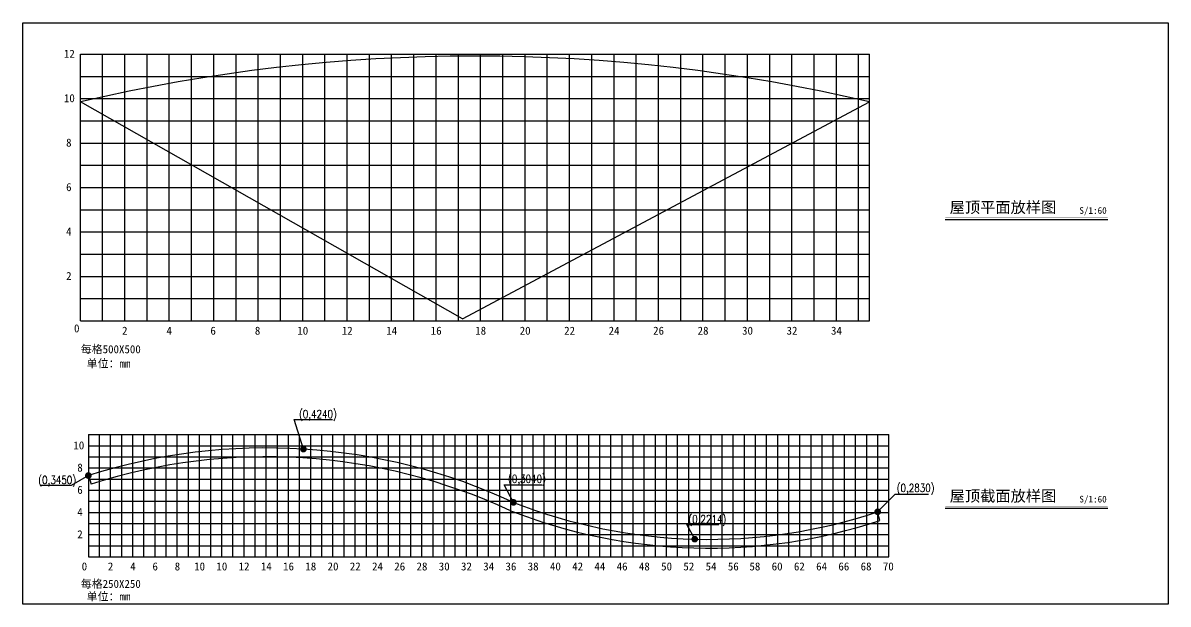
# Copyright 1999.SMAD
# Model space of a CAD drawing. Extents: x 772793 to 837193, y -2580156 to -2515127.
# Drawn here: x 807540 to 833290, y -2556660 to -2543584 of the extents above; entities that cross this region are included whole.
import ezdxf
from ezdxf.enums import TextEntityAlignment as Align

# ---------------------------------------------------------------- set-up
doc = ezdxf.new("R2010")
doc.units = 0
doc.header["$LTSCALE"] = 500
doc.header["$MEASUREMENT"] = 0
for name, color, linetype in [('5', 5, 'CONTINUOUS'), ('DDD', 4, 'CONTINUOUS'), ('DOOR', 2, 'CONTINUOUS'), ('JZ', 7, 'CONTINUOUS'), ('PUB_DIM', 3, 'CONTINUOUS'), ('PUB_TITLE', 4, 'CONTINUOUS'), ('标注', 6, 'CONTINUOUS')]:
    doc.layers.add(name, color=color, linetype=linetype)
doc.styles.add('DIM_FONT', font='txt.shx', dxfattribs={"width": 0.8, "bigfont": 'hztxt.shx'})
doc.styles.add('H1', font='simsun.ttf')

msp = doc.modelspace()

# ---------------------------------------------------------------- linework, layer by layer
at = {"layer": '5', "linetype": 'BYBLOCK'}
for p, q in [((808831.9, -2550288.2), (808831.9, -2544288.2)), ((808831.9, -2544288.2), (826578.6, -2544288.2)), ((809331.9, -2550288.2), (809331.9, -2544288.2)), ((809831.9, -2550288.2), (809831.9, -2544288.2)), ((810331.9, -2550288.2), (810331.9, -2544288.2)), ((810831.9, -2550288.2), (810831.9, -2544288.2)), ((811331.9, -2550288.2), (811331.9, -2544288.2)), ((811831.9, -2550288.2), (811831.9, -2544288.2)), ((812331.9, -2550288.2), (812331.9, -2544288.2)), ((812831.9, -2550288.2), (812831.9, -2544288.2)), ((813331.9, -2550288.2), (813331.9, -2544288.2)), ((813831.9, -2550288.2), (813831.9, -2544288.2)), ((814331.9, -2550288.2), (814331.9, -2544288.2)), ((814831.9, -2550288.2), (814831.9, -2544288.2)), ((815331.9, -2550288.2), (815331.9, -2544288.2)), ((815831.9, -2550288.2), (815831.9, -2544288.2)), ((816331.9, -2550288.2), (816331.9, -2544288.2)), ((816831.9, -2550288.2), (816831.9, -2544288.2)), ((817331.9, -2550288.2), (817331.9, -2544288.2)), ((817831.9, -2550288.2), (817831.9, -2544288.2)), ((818331.9, -2550288.2), (818331.9, -2544288.2)), ((818831.9, -2550288.2), (818831.9, -2544288.2)), ((819331.9, -2550288.2), (819331.9, -2544288.2)), ((819831.9, -2550288.2), (819831.9, -2544288.2)), ((820331.9, -2550288.2), (820331.9, -2544288.2)), ((820831.9, -2550288.2), (820831.9, -2544288.2)), ((821331.9, -2550288.2), (821331.9, -2544288.2)), ((821831.9, -2550288.2), (821831.9, -2544288.2)), ((822331.9, -2550288.2), (822331.9, -2544288.2)), ((822831.9, -2550288.2), (822831.9, -2544288.2)), ((823331.9, -2550288.2), (823331.9, -2544288.2)), ((823831.9, -2550288.2), (823831.9, -2544288.2)), ((824331.9, -2550288.2), (824331.9, -2544288.2)), ((824831.9, -2550288.2), (824831.9, -2544288.2)), ((825331.9, -2550288.2), (825331.9, -2544288.2)), ((825831.9, -2550288.2), (825831.9, -2544288.2)), ((826331.9, -2550288.2), (826331.9, -2544288.2)), ((826578.6, -2550288.2), (826578.6, -2544288.2)), ((808831.9, -2544788.2), (826578.6, -2544788.2)), ((808831.9, -2545288.2), (826578.6, -2545288.2)), ((808831.9, -2545788.2), (826578.6, -2545788.2)), ((808831.9, -2546288.2), (826578.6, -2546288.2)), ((808831.9, -2546788.2), (826578.6, -2546788.2)), ((808831.9, -2547288.2), (826578.6, -2547288.2)), ((808831.9, -2547788.2), (826578.6, -2547788.2)), ((808831.9, -2548288.2), (826578.6, -2548288.2)), ((808831.9, -2548788.2), (826578.6, -2548788.2)), ((808831.9, -2549288.2), (826578.6, -2549288.2)), ((808831.9, -2549788.2), (826578.6, -2549788.2)), ((808831.9, -2550288.2), (826578.6, -2550288.2)), ((809012.4, -2552846.4), (827012.4, -2552846.4)), ((809012.4, -2552846.4), (809012.4, -2555596.4)), ((809262.4, -2555596.4), (809262.4, -2552846.4)), ((809512.4, -2555596.4), (809512.4, -2552846.4)), ((809762.4, -2555596.4), (809762.4, -2552846.4)), ((810012.4, -2555596.4), (810012.4, -2552846.4)), ((810262.4, -2555596.4), (810262.4, -2552846.4)), ((810512.4, -2555596.4), (810512.4, -2552846.4)), ((810762.4, -2555596.4), (810762.4, -2552846.4)), ((811012.4, -2555596.4), (811012.4, -2552846.4)), ((811262.4, -2555596.4), (811262.4, -2552846.4)), ((811512.4, -2555596.4), (811512.4, -2552846.4)), ((811762.4, -2555596.4), (811762.4, -2552846.4)), ((812012.4, -2555596.4), (812012.4, -2552846.4)), ((812262.4, -2555596.4), (812262.4, -2552846.4)), ((812512.4, -2555596.4), (812512.4, -2552846.4)), ((812762.4, -2555596.4), (812762.4, -2552846.4)), ((813012.4, -2555596.4), (813012.4, -2552846.4)), ((813262.4, -2555596.4), (813262.4, -2552846.4)), ((813512.4, -2555596.4), (813512.4, -2552846.4)), ((813762.4, -2555596.4), (813762.4, -2552846.4)), ((814012.4, -2555596.4), (814012.4, -2552846.4)), ((814262.4, -2555596.4), (814262.4, -2552846.4)), ((814512.4, -2555596.4), (814512.4, -2552846.4)), ((814762.4, -2555596.4), (814762.4, -2552846.4)), ((815012.4, -2555596.4), (815012.4, -2552846.4)), ((815262.4, -2555596.4), (815262.4, -2552846.4)), ((815512.4, -2555596.4), (815512.4, -2552846.4)), ((815762.4, -2555596.4), (815762.4, -2552846.4)), ((816012.4, -2555596.4), (816012.4, -2552846.4)), ((816262.4, -2555596.4), (816262.4, -2552846.4)), ((816512.4, -2555596.4), (816512.4, -2552846.4)), ((816762.4, -2555596.4), (816762.4, -2552846.4)), ((817012.4, -2555596.4), (817012.4, -2552846.4)), ((817262.4, -2555596.4), (817262.4, -2552846.4)), ((817512.4, -2555596.4), (817512.4, -2552846.4)), ((817762.4, -2555596.4), (817762.4, -2552846.4)), ((818012.4, -2555596.4), (818012.4, -2552846.4)), ((818262.4, -2555596.4), (818262.4, -2552846.4)), ((818512.4, -2555596.4), (818512.4, -2552846.4)), ((818762.4, -2555596.4), (818762.4, -2552846.4)), ((819012.4, -2555596.4), (819012.4, -2552846.4)), ((819262.4, -2555596.4), (819262.4, -2552846.4)), ((819512.4, -2555596.4), (819512.4, -2552846.4)), ((819762.4, -2555596.4), (819762.4, -2552846.4)), ((820012.4, -2555596.4), (820012.4, -2552846.4)), ((820262.4, -2555596.4), (820262.4, -2552846.4)), ((820512.4, -2555596.4), (820512.4, -2552846.4)), ((820762.4, -2555596.4), (820762.4, -2552846.4)), ((821012.4, -2555596.4), (821012.4, -2552846.4)), ((821262.4, -2555596.4), (821262.4, -2552846.4)), ((821512.4, -2555596.4), (821512.4, -2552846.4)), ((821762.4, -2555596.4), (821762.4, -2552846.4)), ((822012.4, -2555596.4), (822012.4, -2552846.4)), ((822262.4, -2555596.4), (822262.4, -2552846.4)), ((822512.4, -2555596.4), (822512.4, -2552846.4)), ((822762.4, -2555596.4), (822762.4, -2552846.4)), ((823012.4, -2555596.4), (823012.4, -2552846.4)), ((823262.4, -2555596.4), (823262.4, -2552846.4)), ((823512.4, -2555596.4), (823512.4, -2552846.4)), ((823762.4, -2555596.4), (823762.4, -2552846.4)), ((824012.4, -2555596.4), (824012.4, -2552846.4)), ((824262.4, -2555596.4), (824262.4, -2552846.4)), ((824512.4, -2555596.4), (824512.4, -2552846.4)), ((824762.4, -2555596.4), (824762.4, -2552846.4)), ((825012.4, -2555596.4), (825012.4, -2552846.4)), ((825262.4, -2555596.4), (825262.4, -2552846.4)), ((825512.4, -2555596.4), (825512.4, -2552846.4)), ((825762.4, -2555596.4), (825762.4, -2552846.4)), ((826012.4, -2555596.4), (826012.4, -2552846.4)), ((826262.4, -2555596.4), (826262.4, -2552846.4)), ((826512.4, -2555596.4), (826512.4, -2552846.4)), ((826762.4, -2555596.4), (826762.4, -2552846.4)), ((827012.4, -2555596.4), (827012.4, -2552846.4)), ((809012.4, -2553096.4), (827012.4, -2553096.4)), ((809012.4, -2553346.4), (827012.4, -2553346.4)), ((809012.4, -2553596.4), (827012.4, -2553596.4)), ((809012.4, -2553846.4), (827012.4, -2553846.4)), ((809012.4, -2554096.4), (827012.4, -2554096.4)), ((809012.4, -2554346.4), (827012.4, -2554346.4)), ((809012.4, -2554596.4), (827012.4, -2554596.4)), ((809012.4, -2554846.4), (827012.4, -2554846.4)), ((809012.4, -2555096.4), (827012.4, -2555096.4)), ((809012.4, -2555346.4), (827012.4, -2555346.4)), ((809012.4, -2555596.4), (827012.4, -2555596.4))]:
    msp.add_line(p, q, dxfattribs=at)
at = {"layer": 'DDD'}
msp.add_line((826807.4, -2554778), (826759.1, -2554583.3), dxfattribs=at)
at = {"layer": 'DOOR', "linetype": 'BYBLOCK', "const_width": 75}
for points in [[(813810.6, -2553172.5, 1), (813885.6, -2553172.5, 1)], [(808974.9, -2553768.2, 1), (809049.9, -2553768.2, 1)], [(818533.3, -2554370.5, 1), (818608.3, -2554370.5, 1)], [(826721.6, -2554583.3, 1), (826796.6, -2554583.3, 1)], [(822608.7, -2555199, 1), (822683.7, -2555199, 1)]]:
    msp.add_lwpolyline(points, format="xyb", close=True, dxfattribs=at)
at = {"layer": 'JZ'}
for p, q in [((817427.2, -2550244.3), (808831.9, -2545362.5, 0)), ((817427.2, -2550244.3), (826578.6, -2545362.5)), ((809012.4, -2553768.2), (809073.6, -2553958.7))]:
    msp.add_line(p, q, dxfattribs=at)
for centre, radius, start, end in [((817705.3, -2583028), 38696.6, 76.74377, 103.25623), ((813017.5, -2566354.9), 13208.5, 65.13806, 107.65127), ((813017.5, -2566354.9), 13008.5, 65.13806, 107.64894), ((822958.6, -2543198.5), 12202.4, 248.50166, 288.38537), ((822957.2, -2543231.6), 11971.5, 248.50583, 288.51666)]:
    msp.add_arc(centre, radius, start, end, dxfattribs=at)
at = {"layer": 'PUB_DIM', "linetype": 'BYBLOCK'}
for p, q in [((813848.1, -2553172.5), (813642, -2552508)), ((813642, -2552508), (814498.5, -2552508)), ((809012.4, -2553768.2), (808622, -2553994.5)), ((808622, -2553994.5), (807936.5, -2553994.5)), ((818570.8, -2554370.5), (818360.5, -2553975)), ((818360.5, -2553975), (819213, -2553975)), ((826759.1, -2554583.3), (827156.5, -2554189.5)), ((827156.5, -2554189.5), (827904.5, -2554189.5)), ((822646.2, -2555199), (822470, -2554871.5)), ((822470, -2554871.5), (823190, -2554871.5))]:
    msp.add_line(p, q, dxfattribs=at)
at = {"layer": 'PUB_TITLE'}
for p, q in [((828278.7, -2548006.4), (831933.3, -2548006.4)), ((828278.7, -2554500.4), (831933.3, -2554500.4))]:
    msp.add_line(p, q, dxfattribs=at)
at = {"layer": 'PUB_TITLE', "const_width": 10}
for points in [[(828278.7, -2547969.5), (831933.3, -2547969.5)], [(828278.7, -2554463.5), (831933.3, -2554463.5)]]:
    msp.add_lwpolyline(points, dxfattribs=at)
at = {"layer": '标注', "linetype": 'BYBLOCK'}
msp.add_lwpolyline([(807540.5, -2543584), (833289.5, -2543584), (833289.5, -2556660), (807540.5, -2556660)], close=True, dxfattribs=at)

# ---------------------------------------------------------------- texts
at = {"layer": 'PUB_DIM', "linetype": 'BYBLOCK', "style": 'DIM_FONT', "width": 0.8}
for s, p in [('(0,4240)', (814174.1, -2552397)), ('(0,3450)', (808311.9, -2553879.7)), ('(0,3040)', (818874.3, -2553854)), ('(0,2830)', (827613.1, -2554060.3)), ('(0,2214)', (822929.2, -2554762.5))]:
    msp.add_text(s, height=180, dxfattribs=at).set_placement(p, align=Align.MIDDLE)
at = {"layer": 'PUB_TITLE', "style": 'H1'}
for s, height, p in [('12', 180, (808462.5, -2544368.1)), ('10', 180, (808462.5, -2545368.1)), ('8', 180, (808512, -2546368.1)), ('6', 180, (808512, -2547368.1)), ('屋顶平面放样图', 251, (828378.5, -2547858.9)), ('S/1:60', 150.6, (831294.6, -2547880)), ('4', 180, (808512, -2548368.1)), ('2', 180, (808512, -2549368.1)), ('0', 180, (808690, -2550546.1)), ('2', 180, (809770, -2550598.6)), ('4', 180, (810769, -2550598.6)), ('6', 180, (811756.5, -2550598.6)), ('8', 180, (812756.5, -2550598.6)), ('10', 180, (813710.5, -2550598.6)), ('12', 180, (814710.5, -2550598.6)), ('14', 180, (815710.5, -2550598.6)), ('16', 180, (816710.5, -2550598.6)), ('18', 180, (817710.5, -2550598.6)), ('20', 180, (818710.5, -2550598.6)), ('22', 180, (819710.5, -2550598.6)), ('24', 180, (820710.5, -2550598.6)), ('26', 180, (821710.5, -2550598.6)), ('28', 180, (822710.5, -2550598.6)), ('30', 180, (823710.5, -2550598.6)), ('32', 180, (824710.5, -2550598.6)), ('34', 180, (825710.5, -2550598.6)), ('每格500X500', 180, (808842.5, -2551016.1)), ('单位：mm', 180, (808976, -2551337.1)), ('10', 180, (808675, -2553178.6)), ('8', 180, (808763.5, -2553678.6)), ('6', 180, (808763.5, -2554178.6)), ('屋顶截面放样图', 251, (828378.5, -2554352.9)), ('S/1:60', 150.6, (831294.6, -2554374)), ('4', 180, (808763.5, -2554678.6)), ('2', 180, (808763.5, -2555178.6)), ('0', 180, (808862, -2555902.1)), ('2', 180, (809450, -2555902.1)), ('4', 180, (809953.5, -2555902.1)), ('6', 180, (810453.5, -2555902.1)), ('8', 180, (810953.5, -2555902.1)), ('10', 180, (811391, -2555902.1)), ('10', 180, (811891, -2555902.1)), ('12', 180, (812391, -2555902.1)), ('14', 180, (812891, -2555902.1)), ('16', 180, (813391, -2555902.1)), ('18', 180, (813891, -2555902.1)), ('20', 180, (814391, -2555902.1)), ('22', 180, (814891, -2555902.1)), ('24', 180, (815391, -2555902.1)), ('26', 180, (815891, -2555902.1)), ('28', 180, (816391, -2555902.1)), ('30', 180, (816891, -2555902.1)), ('32', 180, (817391, -2555902.1)), ('34', 180, (817891, -2555902.1)), ('36', 180, (818391, -2555902.1)), ('38', 180, (818891, -2555902.1)), ('40', 180, (819391, -2555902.1)), ('42', 180, (819891, -2555902.1)), ('44', 180, (820391, -2555902.1)), ('46', 180, (820891, -2555902.1)), ('48', 180, (821391, -2555902.1)), ('50', 180, (821891, -2555902.1)), ('52', 180, (822391, -2555902.1)), ('54', 180, (822891, -2555902.1)), ('56', 180, (823391, -2555902.1)), ('58', 180, (823876.4, -2555902.1)), ('60', 180, (824376.4, -2555902.1)), ('62', 180, (824876.4, -2555902.1)), ('64', 180, (825376.4, -2555902.1)), ('66', 180, (825876.4, -2555902.1)), ('68', 180, (826376.4, -2555902.1)), ('70', 180, (826876.4, -2555902.1)), ('每格250X250', 180, (808842.5, -2556294.6)), ('单位：mm', 180, (808976, -2556578.1))]:
    msp.add_text(s, height=height, dxfattribs=at).set_placement(p)

doc.saveas('drawing.dxf')
